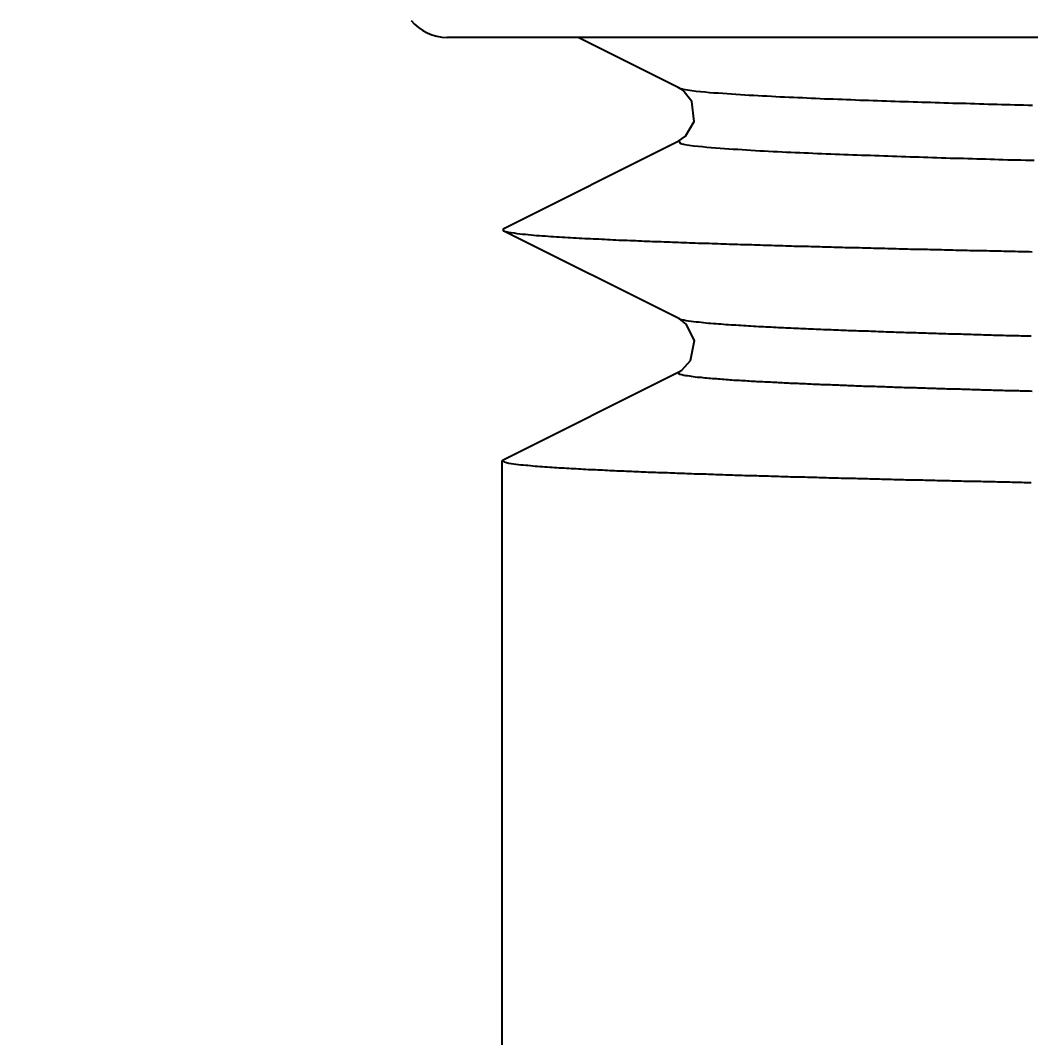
# Model space of a CAD drawing. Header units: millimetres. Extents: x 0 to 5600, y -67 to 2530.
# Drawn here: x 4122.47 to 4129.21, y 1489.83 to 1496.62 of the extents above; entities that cross this region are included whole.
import ezdxf

# ---------------------------------------------------------------- set-up
doc = ezdxf.new("R2010")
doc.units = ezdxf.units.MM
doc.layers.add('내부선 및 부속', color=4, linetype='Continuous')
doc.layers.add('치수선', color=7, linetype='Continuous')
doc.styles.add('____', font='')
doc.styles.get('____').set_extended_font_data('굴림')
doc.dimstyles.new('MSADIM', dxfattribs={"dimtxt": 33, "dimasz": 17, "dimexe": 10, "dimexo": 7.5, "dimgap": 10, "dimtad": 0, "dimtih": 1, "dimtoh": 1, "dimdec": 0, "dimzin": 1, "dimdsep": 46, "dimtxsty": '____', "dimcen": 11.25, "dimadec": 0, "dimazin": 0, "dimtfac": 1, "dimtdec": 0, "dimtix": 1, "dimtmove": 0, "dimatfit": 3, "dimfxl": 1, "dimtolj": 1, "dimtzin": 1, "dimarcsym": 0})

# ---------------------------------------------------------------- blocks, each defined once
blk = doc.blocks.new('*D6')
at = {"layer": '치수선', "color": 0, "linetype": 'Continuous', "lineweight": -2, "transparency": 16777216}
for p, q in [((4756.2135, 1571.0221), (4756.2135, 1227.9146)), ((4056.2135, 1376.0221), (4056.2135, 1227.9146)), ((4073.2135, 1237.9146), (4369.083, 1237.9146)), ((4739.2135, 1237.9146), (4443.344, 1237.9146))]:
    blk.add_line(p, q, dxfattribs=at)
at = {"layer": '치수선', "color": 0, "linetype": 'Continuous', "transparency": 16777216}
for points in [[(4073.2135, 1240.7479), (4073.2135, 1235.0813), (4056.2135, 1237.9146)], [(4739.2135, 1240.7479), (4739.2135, 1235.0813), (4756.2135, 1237.9146)]]:
    blk.add_solid(points, dxfattribs=at)
at = {"layer": '치수선', "color": 0, "linetype": 'Continuous', "transparency": 16777216, "insert": (4406.2135, 1237.9146), "char_height": 25, "attachment_point": 5, "style": '____'}
blk.add_mtext('\\A1;700', dxfattribs=at)

msp = doc.modelspace()

# ---------------------------------------------------------------- linework, layer by layer
at = {"layer": '내부선 및 부속', "linetype": 'Continuous'}
for p, q in [((4167.1123, 1496.5045), (4125.3147, 1496.5045)), ((4126.8612, 1496.1686), (4126.1898, 1496.5045)), ((4125.6883, 1495.2271), (4126.8612, 1495.8138)), ((4125.6883, 1495.2271), (4125.6883, 1495.2154)), ((4126.8612, 1494.6288), (4125.6883, 1495.2154)), ((4125.6883, 1493.6873), (4126.8612, 1494.274)), ((4125.6883, 1493.6873), (4125.6825, 1493.6815)), ((4125.6825, 1482.7111), (4125.6825, 1493.6815))]:
    msp.add_line(p, q, dxfattribs=at)
at = {"layer": '내부선 및 부속', "linetype": 'Continuous', "flags": 128}
for points in [[(4126.8612, 1495.8137), (4126.9055, 1495.8456), (4126.9624, 1495.9436), (4126.9478, 1496.0783), (4126.8875, 1496.1523), (4126.8613, 1496.1686)], [(4126.8614, 1496.1681), (4126.8894, 1496.1601), (4126.9184, 1496.1551), (4126.9484, 1496.1511), (4126.9774, 1496.1471), (4127.0064, 1496.1441), (4127.0364, 1496.1411), (4127.0654, 1496.1381), (4127.0954, 1496.1361), (4127.1244, 1496.1341), (4127.1544, 1496.1321), (4127.1834, 1496.1301), (4127.2134, 1496.1281), (4127.2424, 1496.1261), (4127.2714, 1496.1241), (4127.3014, 1496.1221), (4127.3304, 1496.1201), (4127.3604, 1496.1191), (4127.3894, 1496.1171), (4127.4194, 1496.1151), (4127.4484, 1496.1141), (4127.4784, 1496.1121), (4127.5074, 1496.1111), (4127.5374, 1496.1091), (4127.5664, 1496.1081), (4127.5964, 1496.1071), (4127.6264, 1496.1051), (4127.6554, 1496.1041), (4127.6854, 1496.1031), (4127.7144, 1496.1011), (4127.7444, 1496.1001), (4127.7734, 1496.0991), (4127.8034, 1496.0981), (4127.8324, 1496.0961), (4127.8624, 1496.0951), (4127.8914, 1496.0941), (4127.9214, 1496.0931), (4127.9504, 1496.0921), (4127.9804, 1496.0911), (4128.0094, 1496.0901), (4128.0394, 1496.0891), (4128.0684, 1496.0871), (4128.0984, 1496.0861), (4128.1274, 1496.0851), (4128.1574, 1496.0841), (4128.1864, 1496.0831), (4128.2164, 1496.0821), (4128.2464, 1496.0811), (4128.2754, 1496.0801), (4128.3054, 1496.0791), (4128.3344, 1496.0781), (4128.3644, 1496.0771), (4128.3934, 1496.0761), (4128.4234, 1496.0751), (4128.4524, 1496.0741), (4128.4824, 1496.0731), (4128.5114, 1496.0731), (4128.5414, 1496.0721), (4128.5704, 1496.0711), (4128.6004, 1496.0701), (4128.6294, 1496.0691), (4128.6594, 1496.0681), (4128.6884, 1496.0671), (4128.7184, 1496.0661), (4128.7484, 1496.0651), (4128.7774, 1496.0651), (4128.8074, 1496.0641), (4128.8364, 1496.0631), (4128.8664, 1496.0621), (4128.8954, 1496.0611), (4128.9254, 1496.0601), (4128.9544, 1496.0591), (4128.9844, 1496.0591), (4129.0134, 1496.0581), (4129.0434, 1496.0571), (4129.0724, 1496.0561), (4129.1024, 1496.0551), (4129.1324, 1496.0551), (4129.1614, 1496.0541), (4129.1914, 1496.0531), (4129.2204, 1496.0521)], [(4126.8614, 1495.8141), (4126.8724, 1495.7971), (4126.9014, 1495.7911), (4126.9304, 1495.7861), (4126.9594, 1495.7821), (4126.9894, 1495.7791), (4127.0184, 1495.7761), (4127.0484, 1495.7731), (4127.0774, 1495.7701), (4127.1064, 1495.7681), (4127.1364, 1495.7661), (4127.1654, 1495.7631), (4127.1954, 1495.7611), (4127.2244, 1495.7591), (4127.2544, 1495.7581), (4127.2834, 1495.7561), (4127.3134, 1495.7541), (4127.3424, 1495.7521), (4127.3724, 1495.7511), (4127.4014, 1495.7491), (4127.4314, 1495.7471), (4127.4604, 1495.7461), (4127.4904, 1495.7441), (4127.5194, 1495.7431), (4127.5494, 1495.7421), (4127.5784, 1495.7401), (4127.6084, 1495.7391), (4127.6374, 1495.7371), (4127.6674, 1495.7361), (4127.6964, 1495.7351), (4127.7264, 1495.7341), (4127.7554, 1495.7321), (4127.7854, 1495.7311), (4127.8154, 1495.7301), (4127.8444, 1495.7291), (4127.8744, 1495.7281), (4127.9034, 1495.7261), (4127.9334, 1495.7251), (4127.9624, 1495.7241), (4127.9924, 1495.7231), (4128.0214, 1495.7221), (4128.0514, 1495.7211), (4128.0804, 1495.7201), (4128.1104, 1495.7191), (4128.1394, 1495.7181), (4128.1694, 1495.7171), (4128.1984, 1495.7161), (4128.2284, 1495.7151), (4128.2574, 1495.7141), (4128.2874, 1495.7131), (4128.3164, 1495.7121), (4128.3464, 1495.7111), (4128.3764, 1495.7101), (4128.4054, 1495.7091), (4128.4354, 1495.7081), (4128.4644, 1495.7071), (4128.4944, 1495.7061), (4128.5234, 1495.7051), (4128.5534, 1495.7041), (4128.5824, 1495.7031), (4128.6124, 1495.7021), (4128.6414, 1495.7011), (4128.6714, 1495.7001), (4128.7004, 1495.7001), (4128.7304, 1495.6991), (4128.7594, 1495.6981), (4128.7894, 1495.6971), (4128.8194, 1495.6961), (4128.8484, 1495.6951), (4128.8784, 1495.6941), (4128.9074, 1495.6941), (4128.9374, 1495.6931), (4128.9664, 1495.6921), (4128.9964, 1495.6911), (4129.0254, 1495.6901), (4129.0554, 1495.6891), (4129.0844, 1495.6891), (4129.1144, 1495.6881), (4129.1434, 1495.6871), (4129.1734, 1495.6861), (4129.2024, 1495.6851), (4129.2324, 1495.6851)], [(4125.6884, 1495.2151), (4125.7064, 1495.2091), (4125.7244, 1495.2051), (4125.7434, 1495.2021), (4125.7624, 1495.2001), (4125.7814, 1495.1971), (4125.7994, 1495.1951), (4125.8184, 1495.1931), (4125.8374, 1495.1911), (4125.8564, 1495.1891), (4125.8754, 1495.1881), (4125.8934, 1495.1861), (4125.9124, 1495.1841), (4125.9314, 1495.1831), (4125.9504, 1495.1811), (4125.9694, 1495.1801), (4125.9884, 1495.1791), (4126.0074, 1495.1771), (4126.0254, 1495.1761), (4126.0444, 1495.1751), (4126.0634, 1495.1741), (4126.0824, 1495.1731), (4126.1014, 1495.1721), (4126.1204, 1495.1701), (4126.1394, 1495.1691), (4126.1574, 1495.1681), (4126.1764, 1495.1671), (4126.1954, 1495.1661), (4126.2144, 1495.1651), (4126.2334, 1495.1641), (4126.2524, 1495.1631), (4126.2714, 1495.1621), (4126.2904, 1495.1611), (4126.3094, 1495.1601), (4126.3274, 1495.1601), (4126.3464, 1495.1591), (4126.3654, 1495.1581), (4126.3844, 1495.1571), (4126.4034, 1495.1561), (4126.4224, 1495.1551), (4126.4414, 1495.1541), (4126.4604, 1495.1531), (4126.4784, 1495.1531), (4126.4974, 1495.1521), (4126.5164, 1495.1511), (4126.5354, 1495.1501), (4126.5544, 1495.1491), (4126.5734, 1495.1491), (4126.5924, 1495.1481), (4126.6114, 1495.1471), (4126.6304, 1495.1461), (4126.6484, 1495.1461), (4126.6674, 1495.1451), (4126.6864, 1495.1441), (4126.7054, 1495.1431), (4126.7244, 1495.1431), (4126.7434, 1495.1421), (4126.7624, 1495.1411), (4126.7814, 1495.1411), (4126.8004, 1495.1401), (4126.8184, 1495.1391), (4126.8374, 1495.1391), (4126.8564, 1495.1381), (4126.8754, 1495.1371), (4126.8944, 1495.1371), (4126.9134, 1495.1361), (4126.9324, 1495.1351), (4126.9514, 1495.1351), (4126.9704, 1495.1341), (4126.9894, 1495.1331), (4127.0074, 1495.1331), (4127.0264, 1495.1321), (4127.0454, 1495.1311), (4127.0644, 1495.1311), (4127.0834, 1495.1301), (4127.1024, 1495.1291), (4127.1214, 1495.1291), (4127.1404, 1495.1281), (4127.1594, 1495.1281), (4127.1774, 1495.1271), (4127.1964, 1495.1261), (4127.2154, 1495.1261), (4127.2344, 1495.1251), (4127.2534, 1495.1251), (4127.2724, 1495.1241), (4127.2914, 1495.1231), (4127.3104, 1495.1231), (4127.3294, 1495.1221), (4127.3484, 1495.1221), (4127.3664, 1495.1211), (4127.3854, 1495.1211), (4127.4044, 1495.1201), (4127.4234, 1495.1191), (4127.4424, 1495.1191), (4127.4614, 1495.1181), (4127.4804, 1495.1181), (4127.4994, 1495.1171), (4127.5184, 1495.1171), (4127.5364, 1495.1161), (4127.5554, 1495.1161), (4127.5744, 1495.1151), (4127.5744, 1495.1151), (4127.5934, 1495.1151), (4127.6124, 1495.1141), (4127.6314, 1495.1131), (4127.6504, 1495.1131), (4127.6694, 1495.1121), (4127.6884, 1495.1121), (4127.7074, 1495.1111), (4127.7254, 1495.1111), (4127.7444, 1495.1101), (4127.7634, 1495.1101), (4127.7824, 1495.1091), (4127.8014, 1495.1091), (4127.8204, 1495.1081), (4127.8394, 1495.1081), (4127.8584, 1495.1071), (4127.8774, 1495.1071), (4127.8964, 1495.1061), (4127.9144, 1495.1061), (4127.9334, 1495.1051), (4127.9524, 1495.1051), (4127.9714, 1495.1041), (4127.9904, 1495.1041), (4128.0094, 1495.1031), (4128.0284, 1495.1031), (4128.0474, 1495.1021), (4128.0664, 1495.1021), (4128.0854, 1495.1011), (4128.1034, 1495.1011), (4128.1224, 1495.1001), (4128.1414, 1495.1001), (4128.1604, 1495.0991), (4128.1794, 1495.0991), (4128.1984, 1495.0991), (4128.2174, 1495.0981), (4128.2364, 1495.0981), (4128.2554, 1495.0971), (4128.2744, 1495.0971), (4128.2924, 1495.0961), (4128.3114, 1495.0961), (4128.3304, 1495.0951), (4128.3494, 1495.0951), (4128.3684, 1495.0941), (4128.3874, 1495.0941), (4128.4064, 1495.0931), (4128.4254, 1495.0931), (4128.4444, 1495.0931), (4128.4634, 1495.0921), (4128.4814, 1495.0921), (4128.5004, 1495.0911), (4128.5194, 1495.0911), (4128.5384, 1495.0901), (4128.5574, 1495.0901), (4128.5764, 1495.0891), (4128.5954, 1495.0891), (4128.6144, 1495.0891), (4128.6334, 1495.0881), (4128.6514, 1495.0881), (4128.6704, 1495.0871), (4128.6894, 1495.0871), (4128.7084, 1495.0861), (4128.7274, 1495.0861), (4128.7464, 1495.0861), (4128.7654, 1495.0851), (4128.7844, 1495.0851), (4128.8034, 1495.0841), (4128.8224, 1495.0841), (4128.8404, 1495.0831), (4128.8594, 1495.0831), (4128.8784, 1495.0831), (4128.8974, 1495.0821), (4128.9164, 1495.0821), (4128.9354, 1495.0811), (4128.9544, 1495.0811), (4128.9734, 1495.0801), (4128.9924, 1495.0801), (4129.0114, 1495.0801), (4129.0294, 1495.0791), (4129.0484, 1495.0791), (4129.0674, 1495.0781), (4129.0864, 1495.0781), (4129.1054, 1495.0781), (4129.1244, 1495.0771), (4129.1434, 1495.0771), (4129.1624, 1495.0761), (4129.1814, 1495.0761), (4129.2004, 1495.0761), (4129.2184, 1495.0751)], [(4126.8612, 1494.2739), (4126.8811, 1494.2857), (4126.9399, 1494.3496), (4126.9659, 1494.4825), (4126.9106, 1494.5919), (4126.8645, 1494.6271), (4126.8612, 1494.6289)], [(4126.8614, 1494.6291), (4126.8774, 1494.6231), (4126.8934, 1494.6201), (4126.9094, 1494.6161), (4126.9264, 1494.6141), (4126.9424, 1494.6121), (4126.9594, 1494.6091), (4126.9764, 1494.6071), (4126.9924, 1494.6061), (4127.0094, 1494.6041), (4127.0254, 1494.6021), (4127.0424, 1494.6011), (4127.0594, 1494.5991), (4127.0754, 1494.5981), (4127.0924, 1494.5961), (4127.1094, 1494.5951), (4127.1254, 1494.5941), (4127.1424, 1494.5931), (4127.1594, 1494.5911), (4127.1754, 1494.5901), (4127.1924, 1494.5891), (4127.2094, 1494.5881), (4127.2254, 1494.5871), (4127.2424, 1494.5861), (4127.2594, 1494.5851), (4127.2754, 1494.5841), (4127.2924, 1494.5831), (4127.3094, 1494.5821), (4127.3254, 1494.5811), (4127.3424, 1494.5801), (4127.3594, 1494.5791), (4127.3754, 1494.5781), (4127.3924, 1494.5771), (4127.4094, 1494.5761), (4127.4254, 1494.5751), (4127.4424, 1494.5741), (4127.4594, 1494.5731), (4127.4754, 1494.5731), (4127.4924, 1494.5721), (4127.5094, 1494.5711), (4127.5254, 1494.5701), (4127.5424, 1494.5691), (4127.5594, 1494.5691), (4127.5754, 1494.5681), (4127.5924, 1494.5671), (4127.6094, 1494.5661), (4127.6254, 1494.5651), (4127.6424, 1494.5651), (4127.6594, 1494.5641), (4127.6754, 1494.5631), (4127.6924, 1494.5631), (4127.7094, 1494.5621), (4127.7264, 1494.5611), (4127.7424, 1494.5601), (4127.7594, 1494.5601), (4127.7764, 1494.5591), (4127.7924, 1494.5581), (4127.8094, 1494.5581), (4127.8264, 1494.5571), (4127.8424, 1494.5561), (4127.8594, 1494.5561), (4127.8764, 1494.5551), (4127.8924, 1494.5541), (4127.9094, 1494.5541), (4127.9264, 1494.5531), (4127.9424, 1494.5521), (4127.9594, 1494.5521), (4127.9764, 1494.5511), (4127.9924, 1494.5501), (4128.0094, 1494.5501), (4128.0264, 1494.5491), (4128.0434, 1494.5491), (4128.0594, 1494.5481), (4128.0764, 1494.5471), (4128.0934, 1494.5471), (4128.1094, 1494.5461), (4128.1264, 1494.5461), (4128.1434, 1494.5451), (4128.1594, 1494.5441), (4128.1764, 1494.5441), (4128.1934, 1494.5431), (4128.2094, 1494.5431), (4128.2264, 1494.5421), (4128.2434, 1494.5411), (4128.2604, 1494.5411), (4128.2764, 1494.5401), (4128.2934, 1494.5401), (4128.3104, 1494.5391), (4128.3264, 1494.5391), (4128.3434, 1494.5381), (4128.3604, 1494.5381), (4128.3764, 1494.5371), (4128.3934, 1494.5371), (4128.4104, 1494.5361), (4128.4264, 1494.5351), (4128.4434, 1494.5351), (4128.4604, 1494.5341), (4128.4774, 1494.5341), (4128.4934, 1494.5331), (4128.5104, 1494.5331), (4128.5274, 1494.5321), (4128.5274, 1494.5321), (4128.5434, 1494.5321), (4128.5604, 1494.5311), (4128.5774, 1494.5311), (4128.5934, 1494.5301), (4128.6104, 1494.5301), (4128.6274, 1494.5291), (4128.6434, 1494.5291), (4128.6604, 1494.5281), (4128.6774, 1494.5281), (4128.6934, 1494.5271), (4128.7104, 1494.5271), (4128.7274, 1494.5261), (4128.7444, 1494.5261), (4128.7604, 1494.5251), (4128.7774, 1494.5251), (4128.7944, 1494.5241), (4128.8104, 1494.5241), (4128.8274, 1494.5231), (4128.8444, 1494.5231), (4128.8604, 1494.5221), (4128.8774, 1494.5221), (4128.8944, 1494.5211), (4128.9114, 1494.5211), (4128.9274, 1494.5201), (4128.9444, 1494.5201), (4128.9614, 1494.5191), (4128.9774, 1494.5191), (4128.9944, 1494.5191), (4129.0114, 1494.5181), (4129.0274, 1494.5181), (4129.0444, 1494.5171), (4129.0614, 1494.5171), (4129.0774, 1494.5161), (4129.0944, 1494.5161), (4129.1114, 1494.5151), (4129.1284, 1494.5151), (4129.1444, 1494.5141), (4129.1614, 1494.5141), (4129.1784, 1494.5141), (4129.1944, 1494.5131), (4129.2114, 1494.5131)], [(4126.8614, 1494.2741), (4126.8564, 1494.2641), (4126.8684, 1494.2581), (4126.8804, 1494.2551), (4126.8934, 1494.2521), (4126.9064, 1494.2501), (4126.9194, 1494.2481), (4126.9324, 1494.2461), (4126.9444, 1494.2441), (4126.9574, 1494.2421), (4126.9704, 1494.2411), (4126.9834, 1494.2391), (4126.9964, 1494.2381), (4127.0094, 1494.2371), (4127.0214, 1494.2351), (4127.0344, 1494.2341), (4127.0474, 1494.2331), (4127.0604, 1494.2321), (4127.0734, 1494.2311), (4127.0864, 1494.2301), (4127.0994, 1494.2291), (4127.1124, 1494.2281), (4127.1244, 1494.2271), (4127.1374, 1494.2261), (4127.1504, 1494.2251), (4127.1634, 1494.2241), (4127.1764, 1494.2231), (4127.1894, 1494.2221), (4127.2024, 1494.2211), (4127.2154, 1494.2201), (4127.2284, 1494.2191), (4127.2414, 1494.2191), (4127.2534, 1494.2181), (4127.2664, 1494.2171), (4127.2794, 1494.2161), (4127.2924, 1494.2151), (4127.3054, 1494.2151), (4127.3184, 1494.2141), (4127.3314, 1494.2131), (4127.3444, 1494.2121), (4127.3574, 1494.2121), (4127.3704, 1494.2111), (4127.3824, 1494.2101), (4127.3954, 1494.2101), (4127.4084, 1494.2091), (4127.4214, 1494.2081), (4127.4344, 1494.2071), (4127.4474, 1494.2071), (4127.4604, 1494.2061), (4127.4734, 1494.2061), (4127.4864, 1494.2051), (4127.4994, 1494.2041), (4127.5124, 1494.2041), (4127.5244, 1494.2031), (4127.5374, 1494.2021), (4127.5504, 1494.2021), (4127.5634, 1494.2011), (4127.5764, 1494.2001), (4127.5894, 1494.2001), (4127.6024, 1494.1991), (4127.6154, 1494.1991), (4127.6284, 1494.1981), (4127.6414, 1494.1981), (4127.6544, 1494.1971), (4127.6664, 1494.1961), (4127.6794, 1494.1961), (4127.6924, 1494.1951), (4127.7054, 1494.1951), (4127.7184, 1494.1941), (4127.7314, 1494.1941), (4127.7444, 1494.1931), (4127.7574, 1494.1921), (4127.7704, 1494.1921), (4127.7834, 1494.1911), (4127.7964, 1494.1911), (4127.8084, 1494.1901), (4127.8214, 1494.1901), (4127.8344, 1494.1891), (4127.8474, 1494.1891), (4127.8604, 1494.1881), (4127.8734, 1494.1881), (4127.8864, 1494.1871), (4127.8994, 1494.1871), (4127.9124, 1494.1861), (4127.9254, 1494.1861), (4127.9384, 1494.1851), (4127.9514, 1494.1851), (4127.9634, 1494.1841), (4127.9764, 1494.1841), (4127.9894, 1494.1831), (4128.0024, 1494.1831), (4128.0154, 1494.1821), (4128.0284, 1494.1821), (4128.0414, 1494.1811), (4128.0544, 1494.1811), (4128.0674, 1494.1801), (4128.0804, 1494.1801), (4128.0934, 1494.1791), (4128.1064, 1494.1791), (4128.1184, 1494.1791), (4128.1314, 1494.1781), (4128.1314, 1494.1781), (4128.1444, 1494.1781), (4128.1574, 1494.1771), (4128.1704, 1494.1771), (4128.1834, 1494.1761), (4128.1964, 1494.1761), (4128.2094, 1494.1751), (4128.2224, 1494.1751), (4128.2354, 1494.1751), (4128.2484, 1494.1741), (4128.2614, 1494.1741), (4128.2734, 1494.1731), (4128.2864, 1494.1731), (4128.2994, 1494.1721), (4128.3124, 1494.1721), (4128.3254, 1494.1711), (4128.3384, 1494.1711), (4128.3514, 1494.1711), (4128.3644, 1494.1701), (4128.3774, 1494.1701), (4128.3904, 1494.1691), (4128.4034, 1494.1691), (4128.4164, 1494.1691), (4128.4284, 1494.1681), (4128.4414, 1494.1681), (4128.4544, 1494.1671), (4128.4674, 1494.1671), (4128.4804, 1494.1661), (4128.4934, 1494.1661), (4128.5064, 1494.1661), (4128.5194, 1494.1651), (4128.5324, 1494.1651), (4128.5454, 1494.1641), (4128.5584, 1494.1641), (4128.5714, 1494.1641), (4128.5834, 1494.1631), (4128.5964, 1494.1631), (4128.6094, 1494.1621), (4128.6224, 1494.1621), (4128.6354, 1494.1621), (4128.6484, 1494.1611), (4128.6614, 1494.1611), (4128.6744, 1494.1611), (4128.6874, 1494.1601), (4128.7004, 1494.1601), (4128.7134, 1494.1591), (4128.7264, 1494.1591), (4128.7384, 1494.1591), (4128.7514, 1494.1581), (4128.7644, 1494.1581), (4128.7774, 1494.1571), (4128.7904, 1494.1571), (4128.8034, 1494.1571), (4128.8164, 1494.1561), (4128.8294, 1494.1561), (4128.8424, 1494.1561), (4128.8554, 1494.1551), (4128.8684, 1494.1551), (4128.8814, 1494.1541), (4128.8944, 1494.1541), (4128.9064, 1494.1541), (4128.9194, 1494.1531), (4128.9324, 1494.1531), (4128.9454, 1494.1531), (4128.9584, 1494.1521), (4128.9714, 1494.1521), (4128.9844, 1494.1521), (4128.9974, 1494.1511), (4129.0104, 1494.1511), (4129.0234, 1494.1511), (4129.0364, 1494.1501), (4129.0494, 1494.1501), (4129.0614, 1494.1491), (4129.0744, 1494.1491), (4129.0874, 1494.1491), (4129.1004, 1494.1481), (4129.1134, 1494.1481), (4129.1264, 1494.1481), (4129.1394, 1494.1471), (4129.1524, 1494.1471), (4129.1654, 1494.1471), (4129.1784, 1494.1461), (4129.1914, 1494.1461), (4129.2044, 1494.1461), (4129.2174, 1494.1451)], [(4125.6824, 1493.6811), (4125.6964, 1493.6721), (4125.7124, 1493.6681), (4125.7274, 1493.6651), (4125.7424, 1493.6631), (4125.7584, 1493.6601), (4125.7744, 1493.6581), (4125.7914, 1493.6561), (4125.8074, 1493.6541), (4125.8234, 1493.6531), (4125.8394, 1493.6511), (4125.8544, 1493.6501), (4125.8704, 1493.6481), (4125.8864, 1493.6471), (4125.9024, 1493.6451), (4125.9184, 1493.6441), (4125.9344, 1493.6431), (4125.9514, 1493.6421), (4125.9674, 1493.6401), (4125.9834, 1493.6391), (4125.9994, 1493.6381), (4126.0154, 1493.6371), (4126.0314, 1493.6361), (4126.0474, 1493.6351), (4126.0634, 1493.6341), (4126.0794, 1493.6331), (4126.0954, 1493.6321), (4126.1114, 1493.6311), (4126.1274, 1493.6301), (4126.1434, 1493.6291), (4126.1594, 1493.6281), (4126.1754, 1493.6281), (4126.1914, 1493.6271), (4126.2074, 1493.6261), (4126.2234, 1493.6251), (4126.2394, 1493.6241), (4126.2554, 1493.6231), (4126.2724, 1493.6221), (4126.2884, 1493.6221), (4126.3044, 1493.6211), (4126.3204, 1493.6201), (4126.3364, 1493.6191), (4126.3524, 1493.6191), (4126.3684, 1493.6181), (4126.3844, 1493.6171), (4126.4004, 1493.6161), (4126.4164, 1493.6161), (4126.4324, 1493.6151), (4126.4484, 1493.6141), (4126.4644, 1493.6131), (4126.4804, 1493.6131), (4126.4964, 1493.6121), (4126.5124, 1493.6111), (4126.5284, 1493.6111), (4126.5454, 1493.6101), (4126.5614, 1493.6091), (4126.5774, 1493.6091), (4126.5934, 1493.6081), (4126.6094, 1493.6071), (4126.6254, 1493.6071), (4126.6414, 1493.6061), (4126.6574, 1493.6051), (4126.6734, 1493.6051), (4126.6894, 1493.6041), (4126.7054, 1493.6041), (4126.7214, 1493.6031), (4126.7374, 1493.6021), (4126.7534, 1493.6021), (4126.7694, 1493.6011), (4126.7864, 1493.6011), (4126.8024, 1493.6001), (4126.8184, 1493.5991), (4126.8344, 1493.5991), (4126.8504, 1493.5981), (4126.8664, 1493.5981), (4126.8824, 1493.5971), (4126.8984, 1493.5971), (4126.9144, 1493.5961), (4126.9304, 1493.5951), (4126.9464, 1493.5951), (4126.9624, 1493.5941), (4126.9784, 1493.5941), (4126.9944, 1493.5931), (4127.0104, 1493.5931), (4127.0274, 1493.5921), (4127.0434, 1493.5921), (4127.0594, 1493.5911), (4127.0754, 1493.5911), (4127.0914, 1493.5901), (4127.1074, 1493.5891), (4127.1234, 1493.5891), (4127.1394, 1493.5881), (4127.1554, 1493.5881), (4127.1714, 1493.5871), (4127.1874, 1493.5871), (4127.2034, 1493.5861), (4127.2194, 1493.5861), (4127.2354, 1493.5851), (4127.2514, 1493.5851), (4127.2684, 1493.5841), (4127.2844, 1493.5841), (4127.2844, 1493.5841), (4127.3004, 1493.5831), (4127.3164, 1493.5831), (4127.3324, 1493.5821), (4127.3484, 1493.5821), (4127.3644, 1493.5811), (4127.3804, 1493.5811), (4127.3964, 1493.5801), (4127.4124, 1493.5801), (4127.4284, 1493.5801), (4127.4444, 1493.5791), (4127.4604, 1493.5791), (4127.4764, 1493.5781), (4127.4934, 1493.5781), (4127.5094, 1493.5771), (4127.5254, 1493.5771), (4127.5414, 1493.5761), (4127.5574, 1493.5761), (4127.5734, 1493.5751), (4127.5894, 1493.5751), (4127.6054, 1493.5741), (4127.6214, 1493.5741), (4127.6374, 1493.5741), (4127.6534, 1493.5731), (4127.6694, 1493.5731), (4127.6854, 1493.5721), (4127.7014, 1493.5721), (4127.7184, 1493.5711), (4127.7344, 1493.5711), (4127.7504, 1493.5701), (4127.7664, 1493.5701), (4127.7824, 1493.5701), (4127.7984, 1493.5691), (4127.8144, 1493.5691), (4127.8304, 1493.5681), (4127.8464, 1493.5681), (4127.8624, 1493.5671), (4127.8784, 1493.5671), (4127.8944, 1493.5671), (4127.9104, 1493.5661), (4127.9264, 1493.5661), (4127.9434, 1493.5651), (4127.9594, 1493.5651), (4127.9754, 1493.5641), (4127.9914, 1493.5641), (4128.0074, 1493.5641), (4128.0234, 1493.5631), (4128.0394, 1493.5631), (4128.0554, 1493.5621), (4128.0714, 1493.5621), (4128.0874, 1493.5621), (4128.1034, 1493.5611), (4128.1194, 1493.5611), (4128.1354, 1493.5601), (4128.1514, 1493.5601), (4128.1684, 1493.5591), (4128.1844, 1493.5591), (4128.2004, 1493.5591), (4128.2164, 1493.5581), (4128.2324, 1493.5581), (4128.2484, 1493.5571), (4128.2644, 1493.5571), (4128.2804, 1493.5571), (4128.2964, 1493.5561), (4128.3124, 1493.5561), (4128.3284, 1493.5561), (4128.3444, 1493.5551), (4128.3604, 1493.5551), (4128.3764, 1493.5541), (4128.3934, 1493.5541), (4128.4094, 1493.5541), (4128.4254, 1493.5531), (4128.4414, 1493.5531), (4128.4574, 1493.5521), (4128.4734, 1493.5521), (4128.4894, 1493.5521), (4128.5054, 1493.5511), (4128.5214, 1493.5511), (4128.5374, 1493.5511), (4128.5534, 1493.5501), (4128.5694, 1493.5501), (4128.5854, 1493.5491), (4128.6014, 1493.5491), (4128.6184, 1493.5491), (4128.6344, 1493.5481), (4128.6504, 1493.5481), (4128.6664, 1493.5481), (4128.6824, 1493.5471), (4128.6984, 1493.5471), (4128.7144, 1493.5461), (4128.7304, 1493.5461), (4128.7464, 1493.5461), (4128.7624, 1493.5451), (4128.7784, 1493.5451), (4128.7944, 1493.5451), (4128.8104, 1493.5441), (4128.8264, 1493.5441), (4128.8434, 1493.5441), (4128.8594, 1493.5431), (4128.8754, 1493.5431), (4128.8914, 1493.5421), (4128.8914, 1493.5421), (4128.9074, 1493.5421), (4128.9234, 1493.5421), (4128.9394, 1493.5411), (4128.9554, 1493.5411), (4128.9714, 1493.5411), (4128.9874, 1493.5401), (4129.0034, 1493.5401), (4129.0194, 1493.5401), (4129.0354, 1493.5391), (4129.0524, 1493.5391), (4129.0684, 1493.5391), (4129.0844, 1493.5381), (4129.1004, 1493.5381), (4129.1164, 1493.5381), (4129.1324, 1493.5371), (4129.1484, 1493.5371), (4129.1644, 1493.5361), (4129.1804, 1493.5361), (4129.1964, 1493.5361), (4129.2124, 1493.5351)]]:
    msp.add_lwpolyline(points, dxfattribs=at)
at = {"layer": '내부선 및 부속', "linetype": 'Continuous'}
msp.add_arc((4125.3145, 1496.8124), 0.308, 219.00214, 270, dxfattribs=at)

# ---------------------------------------------------------------- dimensions: what is measured, and where the dimension line sits
at = {"layer": '치수선', "linetype": 'Continuous'}
dim = msp.add_linear_dim(base=(4756.2135, 1237.9146), p1=(4056.2135, 1383.5221), p2=(4756.2135, 1578.5221), dimstyle='MSADIM', override={"dimtxt": 25}, dxfattribs=at)
dim.commit()
dim.dimension.update_dxf_attribs({"geometry": '*D6', "text_midpoint": (4406.2135, 1237.9146)})

doc.saveas('drawing.dxf')
